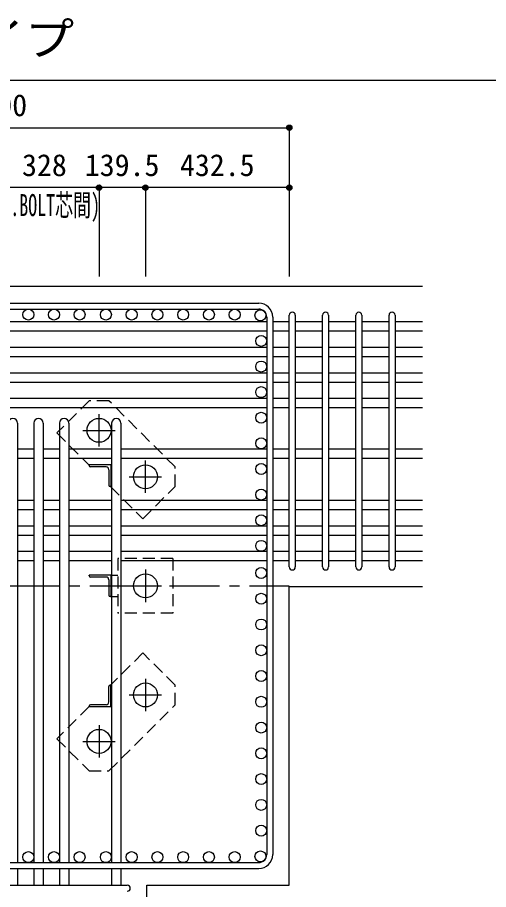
# Model space of a CAD drawing. Units: millimetres at full size, sheet at 1:30. Extents: x -5973 to 5954, y -4195 to 4201.
# Drawn here: x 635 to 2051, y -2655 to -33 of the extents above; entities that cross this region are included whole.
import ezdxf
from ezdxf.enums import TextEntityAlignment as Align

# ---------------------------------------------------------------- set-up
doc = ezdxf.new("R2010")
doc.units = ezdxf.units.MM
doc.header["$LTSCALE"] = 30
doc.header["$PDMODE"] = 32
doc.header["$PDSIZE"] = 15
doc.linetypes.add('CHAIN1', pattern=[8, 5, -1, 1, -1])
doc.linetypes.add('DASHED1', pattern=[1.8, 1.2, -0.6])
for name, color, linetype in [('0-1_躯体線', 2, 'Continuous'), ('0-2_アンカーボルト', 4, 'CHAIN1'), ('0-3_立上り筋', 3, 'Continuous'), ('0-4_フープ筋', 7, 'Continuous'), ('0-5_基礎梁筋', 7, 'Continuous'), ('0-6_スタラップ筋', 7, 'Continuous'), ('0-7_文字', 4, 'Continuous'), ('0-9_プレート', 4, 'DASHED1'), ('0-A_アングル', 4, 'Continuous'), ('0-D_寸法', 4, 'Continuous'), ('6-7_文字', 7, 'Continuous'), ('F-0_枠', 6, 'Continuous')]:
    doc.layers.add(name, color=color, linetype=linetype)
doc.styles.add('ＭＳ ゴシック', font='')
doc.styles.get('ＭＳ ゴシック').set_extended_font_data('MS Gothic')

msp = doc.modelspace()

# ---------------------------------------------------------------- linework, layer by layer
at = {"layer": '0-1_躯体線'}
for p, q in [((1852.44, -842.16), (-347.56, -842.16)), ((1452.44, -1744.36), (1852.44, -1744.36)), ((1452.44, -2642.16), (1452.44, -1744.36))]:
    msp.add_line(p, q, dxfattribs=at)
msp.add_lwpolyline([(1024.44, -3042.16), (1024.44, -2642.16), (1452.44, -2642.16)], dxfattribs=at)
at = {"layer": '0-2_アンカーボルト'}
for p, q in [((880.44, -1323.36), (880.44, -1225.86)), ((831.64, -1274.66), (929.14, -1274.66)), ((1019.94, -1462.86), (1019.94, -1365.36)), ((971.14, -1414.16), (1068.64, -1414.16)), ((1019.94, -1693.36), (1019.94, -1790.86)), ((971.24, -1742.16), (1068.74, -1742.16)), ((1019.94, -2021.36), (1019.94, -2118.86)), ((971.24, -2070.16), (1068.74, -2070.16)), ((880.44, -2160.86), (880.44, -2258.36)), ((831.74, -2209.66), (929.24, -2209.66))]:
    msp.add_line(p, q, dxfattribs=at)
at = {"layer": '0-2_アンカーボルト', "color": 3, "linetype": 'Continuous'}
for centre in [(880.44, -1274.66), (1019.94, -1414.16), (1019.94, -1742.16), (1019.94, -2070.16), (880.44, -2209.66)]:
    msp.add_circle(centre, 36, dxfattribs=at)
at = {"layer": '0-3_立上り筋'}
for centre in [(667.94, -926.66), (744.94, -926.66), (821.94, -926.66), (901, -926.66), (978.45, -926.66), (1055.91, -926.66), (1133.37, -926.66), (1210.82, -926.66), (1288.28, -926.66), (1365.74, -928.86), (1367.94, -1005.86), (1367.94, -1082.86), (1367.94, -1159.86), (1367.94, -1236.86), (1367.94, -1313.86), (1367.94, -1390.86), (1367.94, -1467.86), (1367.94, -1544.86), (1367.94, -1621.86), (1367.94, -1703.43), (1367.94, -1780.89), (1367.94, -1858.35), (1367.94, -1935.81), (1367.94, -2013.26), (1367.94, -2090.72), (1367.94, -2168.18), (1367.94, -2245.64), (1367.94, -2323.09), (1367.94, -2400.55), (1367.94, -2478.01), (667.94, -2557.66), (744.94, -2557.66), (821.94, -2557.66), (901, -2557.66), (978.45, -2557.66), (1055.91, -2557.66), (1133.37, -2557.66), (1210.82, -2557.66), (1288.28, -2557.66), (1365.74, -2555.47)]:
    msp.add_circle(centre, 16.5, dxfattribs=at)
at = {"layer": '0-4_フープ筋'}
for p, q in [((-255.56, -892.16), (1360.44, -892.16)), ((-255.56, -910.16), (1360.44, -910.16)), ((1384.44, -934.16), (1384.44, -2550.16)), ((1402.44, -934.16), (1402.44, -2550.16)), ((-255.56, -2574.16), (1360.44, -2574.16)), ((-255.56, -2592.16), (1360.44, -2592.16))]:
    msp.add_line(p, q, dxfattribs=at)
for centre, radius, start, end in [((1360.44, -934.16), 42, 0, 90), ((1360.44, -934.16), 24, 0, 90), ((1360.44, -2550.16), 42, 270, 0), ((1360.44, -2550.16), 24, 270, 0)]:
    msp.add_arc(centre, radius, start, end, dxfattribs=at)
at = {"layer": '0-5_基礎梁筋'}
for p, q in [((62.94, -947.36), (1384.44, -947.36)), ((1402.44, -947.36), (1452.44, -947.36)), ((1470.44, -947.36), (1552.44, -947.36)), ((1570.44, -947.36), (1652.44, -947.36)), ((1670.44, -947.36), (1752.44, -947.36)), ((1770.44, -947.36), (1852.44, -947.36)), ((62.94, -975.36), (1384.44, -975.36)), ((1402.44, -975.36), (1452.44, -975.36)), ((1470.44, -975.36), (1552.44, -975.36)), ((1570.44, -975.36), (1652.44, -975.36)), ((1670.44, -975.36), (1752.44, -975.36)), ((1770.44, -975.36), (1852.44, -975.36)), ((62.94, -1024.36), (1384.44, -1024.36)), ((1402.44, -1024.36), (1452.44, -1024.36)), ((1470.44, -1024.36), (1552.44, -1024.36)), ((1570.44, -1024.36), (1652.44, -1024.36)), ((1670.44, -1024.36), (1752.44, -1024.36)), ((1770.44, -1024.36), (1852.44, -1024.36)), ((62.94, -1052.36), (1384.44, -1052.36)), ((1402.44, -1052.36), (1452.44, -1052.36)), ((1470.44, -1052.36), (1552.44, -1052.36)), ((1570.44, -1052.36), (1652.44, -1052.36)), ((1670.44, -1052.36), (1752.44, -1052.36)), ((1770.44, -1052.36), (1852.44, -1052.36)), ((62.94, -1101.36), (1384.44, -1101.36)), ((1402.44, -1101.36), (1452.44, -1101.36)), ((1470.44, -1101.36), (1552.44, -1101.36)), ((1570.44, -1101.36), (1652.44, -1101.36)), ((1670.44, -1101.36), (1752.44, -1101.36)), ((1770.44, -1101.36), (1852.44, -1101.36)), ((62.94, -1129.36), (1384.44, -1129.36)), ((1402.44, -1129.36), (1452.44, -1129.36)), ((1470.44, -1129.36), (1552.44, -1129.36)), ((1570.44, -1129.36), (1652.44, -1129.36)), ((1670.44, -1129.36), (1752.44, -1129.36)), ((1770.44, -1129.36), (1852.44, -1129.36)), ((62.94, -1178.36), (1384.44, -1178.36)), ((1402.44, -1178.36), (1452.44, -1178.36)), ((1470.44, -1178.36), (1552.44, -1178.36)), ((1570.44, -1178.36), (1652.44, -1178.36)), ((1670.44, -1178.36), (1752.44, -1178.36)), ((1770.44, -1178.36), (1852.44, -1178.36)), ((62.94, -1206.36), (1384.44, -1206.36)), ((1402.44, -1206.36), (1452.44, -1206.36)), ((1470.44, -1206.36), (1552.44, -1206.36)), ((1570.44, -1206.36), (1652.44, -1206.36)), ((1670.44, -1206.36), (1752.44, -1206.36)), ((1770.44, -1206.36), (1852.44, -1206.36)), ((635.44, -1252.66), (635.44, -2574.16)), ((684.44, -1252.66), (684.44, -2574.16)), ((712.44, -1252.66), (712.44, -2574.16)), ((761.44, -1252.66), (761.44, -2574.16)), ((789.44, -1252.66), (789.44, -2574.16)), ((918.44, -1252.66), (918.44, -2574.16)), ((946.44, -1252.66), (946.44, -2574.16)), ((635.44, -1330.36), (684.44, -1330.36)), ((712.44, -1330.36), (761.44, -1330.36)), ((789.44, -1330.36), (918.44, -1330.36)), ((946.44, -1330.36), (1384.44, -1330.36)), ((1402.44, -1330.36), (1452.44, -1330.36)), ((1470.44, -1330.36), (1552.44, -1330.36)), ((1570.44, -1330.36), (1652.44, -1330.36)), ((1670.44, -1330.36), (1752.44, -1330.36)), ((1770.44, -1330.36), (1852.44, -1330.36)), ((635.44, -1358.36), (684.44, -1358.36)), ((712.44, -1358.36), (761.44, -1358.36)), ((789.44, -1358.36), (918.44, -1358.36)), ((946.44, -1358.36), (1384.44, -1358.36)), ((1402.44, -1358.36), (1452.44, -1358.36)), ((1470.44, -1358.36), (1552.44, -1358.36)), ((1570.44, -1358.36), (1652.44, -1358.36)), ((1670.44, -1358.36), (1752.44, -1358.36)), ((1770.44, -1358.36), (1852.44, -1358.36)), ((635.44, -1484.36), (684.44, -1484.36)), ((712.44, -1484.36), (761.44, -1484.36)), ((789.44, -1484.36), (918.44, -1484.36)), ((946.44, -1484.36), (1384.44, -1484.36)), ((1402.44, -1484.36), (1452.44, -1484.36)), ((1470.44, -1484.36), (1552.44, -1484.36)), ((1570.44, -1484.36), (1652.44, -1484.36)), ((1670.44, -1484.36), (1752.44, -1484.36)), ((1770.44, -1484.36), (1852.44, -1484.36)), ((635.44, -1512.36), (684.44, -1512.36)), ((712.44, -1512.36), (761.44, -1512.36)), ((789.44, -1512.36), (918.44, -1512.36)), ((946.44, -1512.36), (1384.44, -1512.36)), ((1402.44, -1512.36), (1452.44, -1512.36)), ((1470.44, -1512.36), (1552.44, -1512.36)), ((1570.44, -1512.36), (1652.44, -1512.36)), ((1670.44, -1512.36), (1752.44, -1512.36)), ((1770.44, -1512.36), (1852.44, -1512.36)), ((635.44, -1561.36), (684.44, -1561.36)), ((712.44, -1561.36), (761.44, -1561.36)), ((789.44, -1561.36), (918.44, -1561.36)), ((946.44, -1561.36), (1384.44, -1561.36)), ((1402.44, -1561.36), (1452.44, -1561.36)), ((1470.44, -1561.36), (1552.44, -1561.36)), ((1570.44, -1561.36), (1652.44, -1561.36)), ((1670.44, -1561.36), (1752.44, -1561.36)), ((1770.44, -1561.36), (1852.44, -1561.36)), ((635.44, -1589.36), (684.44, -1589.36)), ((712.44, -1589.36), (761.44, -1589.36)), ((789.44, -1589.36), (918.44, -1589.36)), ((946.44, -1589.36), (1384.44, -1589.36)), ((1402.44, -1589.36), (1452.44, -1589.36)), ((1470.44, -1589.36), (1552.44, -1589.36)), ((1570.44, -1589.36), (1652.44, -1589.36)), ((1670.44, -1589.36), (1752.44, -1589.36)), ((1770.44, -1589.36), (1852.44, -1589.36)), ((635.44, -1638.36), (684.44, -1638.36)), ((712.44, -1638.36), (761.44, -1638.36)), ((789.44, -1638.36), (918.44, -1638.36)), ((946.44, -1638.36), (1384.44, -1638.36)), ((1402.44, -1638.36), (1452.44, -1638.36)), ((1470.44, -1638.36), (1552.44, -1638.36)), ((1570.44, -1638.36), (1652.44, -1638.36)), ((1670.44, -1638.36), (1752.44, -1638.36)), ((1770.44, -1638.36), (1852.44, -1638.36)), ((635.44, -1666.36), (684.44, -1666.36)), ((712.44, -1666.36), (761.44, -1666.36)), ((789.44, -1666.36), (918.44, -1666.36)), ((946.44, -1666.36), (1384.44, -1666.36)), ((1402.44, -1666.36), (1452.44, -1666.36)), ((1470.44, -1666.36), (1552.44, -1666.36)), ((1570.44, -1666.36), (1652.44, -1666.36)), ((1670.44, -1666.36), (1752.44, -1666.36)), ((1770.44, -1666.36), (1852.44, -1666.36)), ((635.44, -2592.16), (635.44, -2642.16)), ((684.44, -2592.16), (684.44, -2642.16)), ((712.44, -2592.16), (712.44, -2642.16)), ((761.44, -2592.16), (761.44, -2642.16)), ((789.44, -2592.16), (789.44, -2642.16)), ((918.44, -2592.16), (918.44, -2642.16)), ((946.44, -2592.16), (946.44, -2642.16))]:
    msp.add_line(p, q, dxfattribs=at)
for centre in [(621.44, -1252.66), (698.44, -1252.66), (775.44, -1252.66), (932.44, -1252.66)]:
    msp.add_arc(centre, 14, 0, 180, dxfattribs=at)
at = {"layer": '0-6_スタラップ筋'}
for p, q in [((1452.44, -1685.36), (1452.44, -928.36)), ((1470.44, -928.36), (1470.44, -1685.36)), ((1552.44, -1685.36), (1552.44, -928.36)), ((1570.44, -928.36), (1570.44, -1685.36)), ((1652.44, -1685.36), (1652.44, -928.36)), ((1670.44, -928.36), (1670.44, -1685.36)), ((1752.44, -1685.36), (1752.44, -928.36)), ((1770.44, -928.36), (1770.44, -1685.36)), ((139.44, -2642.16), (965.44, -2642.16))]:
    msp.add_line(p, q, dxfattribs=at)
for centre, start, end in [((1461.44, -928.36), 0, 180), ((1561.44, -928.36), 0, 180), ((1661.44, -928.36), 0, 180), ((1761.44, -928.36), 0, 180), ((1461.44, -1685.36), 180, 0), ((1561.44, -1685.36), 180, 0), ((1661.44, -1685.36), 180, 0), ((1761.44, -1685.36), 180, 0), ((965.44, -2651.16), 270, 90)]:
    msp.add_arc(centre, 9, start, end, dxfattribs=at)
at = {"layer": '0-9_プレート'}
for p, q in [((850.84, -1185.66), (753.94, -1282.56)), ((910.24, -1185.66), (850.84, -1185.66)), ((1108.94, -1384.36), (910.24, -1185.66)), ((753.94, -1282.56), (850.04, -1378.66)), ((1108.94, -1443.76), (1108.94, -1384.36)), ((915.94, -1444.56), (1012.04, -1540.66)), ((1012.04, -1540.66), (1108.94, -1443.76)), ((937.44, -1659.66), (937.44, -1824.66)), ((1102.44, -1659.66), (937.44, -1659.66)), ((1102.44, -1659.66), (1102.44, -1824.66)), ((915.94, -1709.66), (937.44, -1709.66)), ((915.94, -1774.66), (937.44, -1774.66)), ((1102.44, -1824.66), (937.44, -1824.66)), ((1012.04, -1943.66), (915.94, -2039.76)), ((1108.94, -2040.56), (1012.04, -1943.66)), ((1108.94, -2099.96), (1108.94, -2040.56)), ((850.04, -2105.66), (753.94, -2201.76)), ((910.24, -2298.66), (1108.94, -2099.96)), ((753.94, -2201.76), (850.84, -2298.66)), ((850.84, -2298.66), (910.24, -2298.66))]:
    msp.add_line(p, q, dxfattribs=at)
at = {"layer": '0-A_アングル'}
for p, q in [((915.94, -1378.66), (850.94, -1378.66)), ((850.94, -1380.66), (850.94, -1378.66)), ((901.44, -1384.66), (854.94, -1384.66)), ((915.94, -1378.66), (915.94, -1443.66)), ((909.94, -1393.16), (909.94, -1439.66)), ((915.94, -1443.66), (913.94, -1443.66)), ((915.94, -1709.66), (850.94, -1709.66)), ((850.94, -1711.66), (850.94, -1709.66)), ((901.44, -1715.66), (854.94, -1715.66)), ((909.94, -1724.16), (909.94, -1770.66)), ((915.94, -1709.66), (915.94, -1774.66)), ((915.94, -1774.66), (913.94, -1774.66)), ((909.94, -2091.16), (909.94, -2044.66)), ((913.94, -2040.66), (915.94, -2040.66)), ((915.94, -2105.66), (915.94, -2040.66)), ((850.94, -2105.66), (850.94, -2103.66)), ((915.94, -2105.66), (850.94, -2105.66)), ((901.44, -2099.66), (854.94, -2099.66))]:
    msp.add_line(p, q, dxfattribs=at)
for centre, radius, start, end in [((854.94, -1380.66), 4, 180, 270), ((901.44, -1393.16), 8.5, 0, 90), ((913.94, -1439.66), 4, 180, 270), ((854.94, -1711.66), 4, 180, 270), ((901.44, -1724.16), 8.5, 0, 90), ((913.94, -1770.66), 4, 180, 270), ((913.94, -2044.66), 4, 90, 180), ((901.44, -2091.16), 8.5, 270, 0), ((854.94, -2103.66), 4, 90, 180)]:
    msp.add_arc(centre, radius, start, end, dxfattribs=at)
at = {"layer": '0-D_寸法'}
for p, q in [((-347.56, -365.12), (1452.44, -365.12)), ((-347.56, -365.12), (1452.44, -365.12)), ((1452.44, -365.12), (1452.44, -545.12)), ((880.44, -545.12), (552.44, -545.12)), ((1019.94, -545.12), (880.44, -545.12)), ((880.44, -545.12), (880.44, -812.16)), ((1452.44, -545.12), (1019.94, -545.12)), ((1019.94, -545.12), (1019.94, -812.16)), ((1452.44, -545.12), (1452.44, -812.16))]:
    msp.add_line(p, q, dxfattribs=at)
at = {"layer": '0-D_寸法', "linetype": 'CHAIN1'}
msp.add_line((-347.56, -1742.16), (1452.44, -1742.16), dxfattribs=at)
at = {"layer": '0-D_寸法'}
for centre, radius in [((1452.44, -365.12), 8), ((1452.44, -365.12), 7.2), ((1452.44, -365.12), 6.4), ((1452.44, -365.12), 5.6), ((1452.44, -365.12), 4.8), ((1452.44, -365.12), 4), ((1452.44, -365.12), 3.2), ((1452.44, -365.12), 2.4), ((1452.44, -365.12), 1.6), ((1452.44, -365.12), 0.8), ((880.44, -545.12), 8), ((880.44, -545.12), 7.2), ((880.44, -545.12), 6.4), ((880.44, -545.12), 5.6), ((880.44, -545.12), 4.8), ((880.44, -545.12), 4), ((880.44, -545.12), 3.2), ((880.44, -545.12), 2.4), ((880.44, -545.12), 1.6), ((880.44, -545.12), 0.8), ((1019.94, -545.12), 8), ((1019.94, -545.12), 7.2), ((1019.94, -545.12), 6.4), ((1019.94, -545.12), 5.6), ((1019.94, -545.12), 4.8), ((1019.94, -545.12), 4), ((1019.94, -545.12), 3.2), ((1019.94, -545.12), 2.4), ((1019.94, -545.12), 1.6), ((1019.94, -545.12), 0.8), ((1452.44, -545.12), 8), ((1452.44, -545.12), 7.2), ((1452.44, -545.12), 6.4), ((1452.44, -545.12), 5.6), ((1452.44, -545.12), 4.8), ((1452.44, -545.12), 4), ((1452.44, -545.12), 3.2), ((1452.44, -545.12), 2.4), ((1452.44, -545.12), 1.6), ((1452.44, -545.12), 0.8)]:
    msp.add_circle(centre, radius, dxfattribs=at)
at = {"layer": '0-D_寸法', "color": 7}
for p in [(1452.44, -365.12), (880.44, -545.12), (880.44, -545.12), (1019.94, -545.12), (1019.94, -545.12), (1452.44, -545.12), (1452.44, -545.12)]:
    msp.add_point(p, dxfattribs=at)
at = {"layer": 'F-0_枠', "color": 2}
msp.add_line((-5972.88, -222.05), (3723.6, -222.05), dxfattribs=at)

# ---------------------------------------------------------------- texts
at = {"layer": '0-7_文字', "style": 'ＭＳ ゴシック', "width": 0.6}
msp.add_text('(A.BOLT芯間)', height=65.98, dxfattribs=at).set_placement((559.88, -650.34), align=Align.BOTTOM_LEFT)
at = {"layer": '0-D_寸法', "style": 'ＭＳ ゴシック'}
for s, p in [('1,800', (439.94, -350.12)), ('328', (648.94, -530.12)), ('139.5', (837.69, -530.12)), ('432.5', (1123.69, -530.12))]:
    msp.add_text(s, height=65.98, dxfattribs=at).set_placement(p, align=Align.BOTTOM_LEFT)
at = {"layer": '6-7_文字', "color": 2, "style": 'ＭＳ ゴシック', "width": 1.1}
msp.add_text('\u3000\u3000基礎梁主筋\u3000８本タイプ', height=98.97, dxfattribs=at).set_placement((-1124.64, -177.05), align=Align.BOTTOM_LEFT)

doc.saveas('drawing.dxf')
